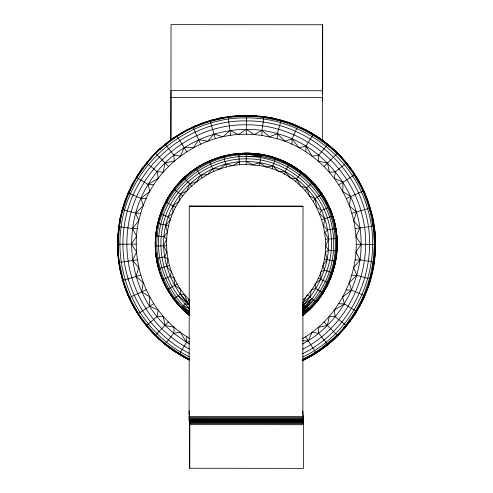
<?xml version="1.0" encoding="UTF-8"?>
<svg xmlns="http://www.w3.org/2000/svg" width="493" height="493" viewBox="0 0 493 493"><rect width="100%" height="100%" fill="white"/><g stroke="black" fill="none" stroke-linecap="round" stroke-linejoin="round"><path stroke-width="0.74" d="M117.765 240.991C117.938 191.882 150.014 145.139 195.08 126.042C238.23 106.882 291.437 114.247 327.777 144.363C361.683 171.484 380.029 216.445 374.68 259.552C369.886 302.757 341.624 342.425 302.203 360.808M172.692 139.051L170.892 140.258L170.979 90.65L322.632 90.743L322.675 24.742L322.662 93.652M170.923 140.493L171.022 24.65L322.705 24.767M189.706 420.843L189.725 424.652L303.466 424.719L303.448 420.911L189.706 420.843L189.139 420.369L189.121 418.458L189.257 206.136L303.029 206.234L189.287 206.166M302.899 410.971L302.924 414.779L303.497 415.772L303.472 468.35L189.7 468.251L189.725 424.652M189.731 468.282L189.762 420.535M303.448 420.911L302.881 420.437L302.862 418.526L302.998 206.203M322.576 140.579L322.57 97.639L170.917 97.546M315.403 303.349C324.727 292.522 331 279.439 334.618 265.672L334.716 265.505C346.098 221.493 319.15 171.897 275.649 158.074C242.501 146.409 203.276 156.281 179.581 182.194C155.665 207.504 148.424 246.907 162.16 278.983C166.708 289.995 173.456 300.083 181.868 308.513C183.039 309.29 189.244 316.278 189.269 314.546C189.22 309.635 189.232 304.717 189.232 299.799C167.078 277.614 160.299 241.995 172.753 213.229C184.629 184.209 214.837 164.163 246.186 164.496L246.26 153.181C278.835 152.929 310.608 171.724 325.996 200.435C347.257 237.675 337.212 289.101 303.029 315.237L302.961 315.181M189.817 338.494C147.475 314.201 126.307 259.743 140.776 213.173C153.557 167.355 198.759 133.56 246.321 134.262L246.445 115.399L246.734 115.639M302.566 338.562C340.115 316.876 361.671 271.44 355.089 228.629C349.531 186.865 317.825 150.229 277.294 138.73L277.312 133.634L281.22 120.2C318.065 130.534 349.463 157.791 364.758 192.886L370.514 209.599C388.071 267.705 357.764 335.277 302.283 360.371M189.22 315.113L189.287 315.169C175.681 304.212 165.34 289.329 159.818 272.758C149.404 241.897 157.193 205.889 179.581 182.194C201.378 158.308 236.239 148.091 267.545 155.745C302.622 163.799 330.895 194.427 336.134 230.028C340.897 261.117 329.09 295.646 303.004 314.195C328.011 294.099 340.669 260.249 335.043 228.666C328.221 187.032 288.898 152.645 246.223 154.673C205.797 154.272 167.94 184.228 159.073 223.674C154.87 242.1 156.54 261.684 163.824 279.13C169.758 291.542 177.135 304.36 189.244 311.619C165.371 289.89 152.984 255.836 160.817 224.075C169.506 185.423 206.598 156.078 246.21 156.466C287.604 156.01 325.91 188.234 332.516 229.079C335.474 246.777 332.985 265.24 325.442 281.521C319.723 292.016 313.382 303.281 302.979 309.74L302.973 305.118C324.776 282.662 334.895 248.823 324.677 218.658C314.133 185.38 281.109 161.359 246.192 161.55C208.884 161.18 173.949 188.825 165.765 225.227C158.764 253.71 169.044 284.171 189.232 304.902L185.177 303.787C162.782 281.152 154.95 245.797 165.673 215.823C177.227 182.392 210.831 158.604 246.198 158.814C286.476 158.37 323.753 189.731 330.187 229.473C335.875 258.991 323.026 288.467 302.979 309.74L303.029 315.237L310.553 308.587M216.871 158.037C228.635 154.241 241.095 152.485 253.445 153.502L253.735 153.489C291.394 156.373 324.918 184.653 334.26 221.24C342.992 255.041 330.729 293.489 303.016 314.959L309.505 309.228L307.287 306.954L302.985 311.496C311.243 307.447 316.149 299.263 321.467 292.133C327.414 282.544 331.573 271.988 333.866 260.945C337.157 243.104 334.993 224.414 327.728 207.799C317.572 185.442 298.234 167.768 275.057 159.652C258.529 155.689 240.455 151.246 223.723 156.46C176.383 167.041 146.267 218.738 157.76 265.4L157.76 265.567C162.856 284.751 173.949 302.332 189.281 315.002L183.649 310.257M322.601 100.547L322.632 90.743M291.985 144.221L292.078 138.89L297.797 126.103M186.748 336.67L186.514 342.315L179.316 354.405L189.022 359.853C162.055 346.345 140.061 323.303 128.1 295.59C119.965 276.715 116.397 255.941 117.765 235.432C120.816 221.221 121.753 206.099 128.722 193.114C134.269 183.433 138.04 172.495 145.792 164.255M305.752 151.752L305.993 146.113L313.412 134.207L314.127 134.706C331.345 145.355 346.074 160.065 356.544 177.394L356.914 177.763M189.281 315.002C172.31 300.557 159.775 280.351 156.749 258.141C153.163 238.372 157.674 218.122 166.468 200.343M117.833 240.966L118.08 235.999M118.283 232.431L118.671 226.675L119.177 225.406M189.639 359.989C180.74 355.884 172.587 350.35 164.952 344.25L173.715 333.268L174.195 327.26L164.989 325.38C128.155 289.323 120.822 228.21 148.159 184.474C173.764 141.306 229.153 119.608 277.312 133.634C325.867 146.649 361.634 194.069 361.11 244.281C361.055 284.781 338.34 324.905 302.4 344.083M302.973 299.867C348.033 255.762 321.83 174.91 259.466 165.617L261.154 154.414M327.777 144.363L318.792 155.159L318.305 161.156L327.518 163.047L337.083 153.643L340.632 156.38L354.276 175.003L360.858 185.066L367.907 200.805L374.976 235.586L375.395 251.06L367.803 287.548L362.873 300.305L355.878 310.991L340.521 332.35L332.3 340.885L325.75 346.332L320.635 349.666L302.221 359.526M157.242 151.665L152.208 156.263L136.789 177.572L131.945 184.93L128.722 193.114L120.169 218.005L118.073 244.208L117.753 253.026L118.603 259.398M302.234 360.013L311.638 355.872L318.848 351.336L336.972 335.03L340.521 332.35L344.256 328.745L354.51 315.144L360.784 303.682L373.411 267.976L374.963 253.18L372.622 217.179L367.852 201.212L363.039 191.068L351.725 170.03L334.408 150.149L305.74 129.887L272.672 118.11L263.324 116.816M118.351 232.462L118.597 230.348M118.844 228.228L119.09 226.114M308.673 310.331C334.439 286.211 343.726 247.35 332.079 214.085C319.372 178.762 284.067 152.935 246.241 153.551C213.192 153.687 181.307 172.827 165.981 202.179L175.594 207.196M119.275 224.666L120.169 218.005M146.316 325.596L157.113 316.642L158.191 310.048L149.589 306.252L138.391 313.56C129.979 302.794 125.253 289.237 121.679 276.154C128.235 302.733 143.746 326.951 164.952 344.25M272.37 168.939L272.851 165.993L275.649 158.074M346.413 163.017L335.394 171.78L334.309 178.374L342.918 182.176L354.276 175.003L356.544 177.394M119.3 224.709L119.559 223.311M119.817 221.918L120.076 220.519M120.329 219.12L120.588 217.727M268.334 117.525L263.995 116.613L261.962 130.435L261.968 135.39L277.294 138.73M156.386 229.923C159.227 212.538 167.059 195.931 179.039 182.977M361.086 185.195L372.591 218.152L375.13 234.027L372.56 270.608L369.214 284.492L363.945 295.449L351.632 318.706L334.291 338.568L315.612 352.224L304.138 359.927L302.191 360.716M284.541 174.368L285.281 171.416L289.342 164.052M121.937 212.206L120.89 216.335L122.258 209.451L135.674 213.161L140.776 213.173M118.049 234.391C118.08 247.985 118.314 262.122 121.488 275.439M162.456 279.753L170.147 276.4L171.496 271.84L166.609 266.288L167.922 259.004L164.563 256.871L156.367 258.394M123.909 205.39L122.812 208.767L124.926 201.064L125.444 200.657L124.347 204.034M295.634 181.751L296.65 178.805L301.876 172.193M130.454 188.905L128.611 192.745L128.162 192.88L125.697 199.955L127.558 195.382M169.148 141.46L165.075 144.264L173.826 155.073L174.3 161.069L165.087 162.949L163.201 172.156L157.205 171.675L146.421 162.893L151.819 157.23L152.208 156.263L172.094 138.946L179.31 134.626L176.907 136.234M174.713 187.876L174.109 189.386L182.743 195.943M128.611 192.745L131.945 184.93L132.29 185.06M305.34 190.877L306.658 187.956L312.907 182.274M131.064 187.623L131.988 185.701M164.563 256.871L166.948 252.404L163.59 245.81L166.677 239.08L163.922 236.572L155.591 235.857L155.455 250.801L159.818 272.758M184.893 176.938L184.253 178.133L191.666 186.046M132.642 184.444L133.338 183.205M135.082 180.111L136.475 177.634M313.394 201.501L315.033 198.617L322.139 194.032M157.797 151.16L158.438 150.045L164.163 145.49L165.075 144.264M224.044 155.917L223.723 156.46L226.379 166.985M302.973 305.118L311.822 298.555L305.635 305.259L302.973 305.118L302.967 302.517L307.435 294.919L316.093 302.092M196.725 167.805L196.134 168.729L202.112 177.776M138.028 175.255L139.192 173.474M139.969 172.285L141.097 169.906L158.438 150.045L177.061 136.339L187.13 129.819L210.277 121.192L220.217 118.08L225.843 117.316M209.895 160.736L209.414 161.439L213.796 171.361M329.318 207.134L321.553 210.511L319.556 213.315L324.677 218.658L323.667 225.991L327.475 229.941L335.844 228.549M141.134 170.498L136.265 177.264L148.159 184.474L153.791 184.709M141.99 169.364L142.847 168.23M163.922 236.572L167.374 232.449L165.765 225.227L170.424 219.477L168.249 216.723L160.367 213.987M146.261 163.688L148.116 161.538M170.892 140.258C181.732 133.092 193.786 126.461 206.142 122.11M180.007 181.929C188.739 172.47 199.647 165.124 211.479 160.12M189.713 359.779L186.989 358.725L165.328 343.726L158.321 338.463L155.585 334.92L168.452 321.911M151.819 157.23L153.816 155.209M183.501 305.444L189.238 308.766L185.177 303.787L181.486 307.472L178.435 304.896M327.475 229.941L324.912 232.542L328.541 238.994L325.737 245.841L328.474 250.228L336.947 250.906M324.043 166.511L327.518 163.047L329.392 172.26L335.394 171.78M233.805 116.237L228.894 116.588L228.16 117.316L203.27 122.819L197.354 125.438L199.394 124.692M189.232 299.799L187.13 301.864L189.232 304.902L178.152 295.64L173.678 299.128M313.271 354.485L315.612 352.224L305.635 336.744M302.973 307.829L305.635 305.259L302.979 309.74L313.653 300.064M179.458 134.127L177.061 136.339L186.865 151.678M308.439 308.137L302.998 313.012L309.086 308.797M159.923 149.268L162.573 146.908M302.967 302.517L309.709 296.798L311.471 289.607L315.76 288.491L322.94 293.076M196.787 125.592L195.08 126.042L193.127 127.576L200.639 144.172M303.053 315.206L305.303 313.437M166.406 143.746L168.649 142.002M168.249 216.723L172.753 213.229L172.988 205.827L178.934 201.421L180.401 194.168L186.995 190.809L189.651 183.901L196.713 181.689L200.485 175.323L207.818 174.325L212.6 168.674L219.995 168.908L225.652 164.132L232.906 165.599L239.278 161.84L238.791 153.483L246.309 153.218M178.152 295.64L180.333 293.976L180.74 289.533L174.621 285.373L174.078 277.984L170.147 276.4M213.826 119.978L216.612 119.189L211.663 120.156L210.277 121.192L215.342 138.693M328.474 250.228L325.312 252.496L327.223 259.651L322.804 265.585L324.486 270.146L332.553 272.857M173.9 138.243L175.705 137.042M153.717 303.596L149.589 306.252L149.718 296.848L141.75 291.862L129.634 297.495L128.1 295.59M338.783 184.82L342.918 182.176L342.783 191.574L350.763 196.565L363.039 191.068L364.629 193.022M180.617 133.825L187.13 129.819L188.153 129.677M167.768 289.391L177.166 283.9M180.574 133.923L183.735 132.155M302.314 349.34C351.571 324.739 376.923 263.083 360.876 210.647C346.912 160.823 298.012 124.341 246.34 124.797C188.344 123.866 134.965 170.295 127.958 227.889C121.105 275.784 146.174 326.711 189.411 348.958M302.16 353.912C354.202 329.028 381.527 264.513 364.66 209.556C350.24 158.099 299.732 120.415 246.358 120.884C186.459 119.922 131.329 167.879 124.088 227.365C116.866 277.608 143.771 331.031 189.595 353.475M302.69 357.08C356.482 331.795 384.984 265.376 367.575 208.73C352.803 156.01 301.057 117.414 246.389 117.889C185.023 116.909 128.544 166.036 121.13 226.977C113.655 278.835 141.731 333.934 189.232 356.679M189.411 129.018L195.08 126.042M324.486 270.146L320.74 271.926L320.814 279.334L315.052 283.98L315.76 288.491M190.125 128.772L194.723 126.652M146.205 289.822L141.75 291.862L143.21 282.569L136.031 276.505L123.25 280.344L122.215 279.013M346.289 198.593L350.763 196.565L349.29 205.846L356.476 211.922L369.423 208.219L370.514 209.599M211.663 120.156L206.863 121.937L208.952 121.346M321.874 219.564L332.559 216.168M217.333 118.967L220.217 118.08L228.16 117.316L255.245 115.707L289.607 122.868L305.74 129.887L314.127 134.706M158.986 268.463L169.438 265.493M140.733 275.125L136.031 276.505L138.798 267.52L132.555 260.489L119.368 262.461L118.647 261.783L118.628 260.594M351.768 213.296L356.476 211.922L353.703 220.901L359.952 227.939L373.3 226.102L374.082 226.829M210.345 120.958L212.434 120.366M227.131 117.063L228.894 116.588M189.306 341.661L186.514 342.315L173.715 333.268L164.989 325.38L163.109 316.161L157.113 316.642M217.321 119.047L220.87 118.345M222.288 118.061L225.837 117.359M173.715 333.268L180.302 332.19L186.514 342.315L189.83 344.034M318.792 155.159L312.198 156.232L305.993 146.113L299.004 147.74L292.078 138.89L284.738 141.214L277.312 133.634L269.689 136.789L261.962 130.435L254.16 134.546L246.321 134.262M137.411 259.793L132.555 260.489L136.573 251.991L131.397 244.146L117.457 244.232L117.556 245.711M355.089 228.629L359.952 227.939L355.921 236.43L361.11 244.281L375.272 244.386M231.581 116.625L233.737 116.373M325.602 239.173L336.805 238.532M240.227 115.892L236.609 116.034L240.676 115.676M155.677 246.013L166.535 245.748M246.21 156.466L260.84 156.059M137.43 228.499L132.475 228.505L118.671 226.675M136.302 244.146L131.397 244.146L136.586 236.301L132.475 228.505L138.829 220.772L135.674 213.161L143.26 205.723L140.936 198.389L128.162 192.88M355.071 259.922L360.032 259.922L374.058 261.937M189.121 416.56L302.862 416.628M189.121 417.54L302.862 417.608M189.121 418.458L302.862 418.526M189.127 419.247L302.868 419.315M189.133 419.851L302.875 419.919M189.133 420.233L302.875 420.301M189.139 420.369L302.881 420.437M189.713 420.973L303.454 421.047M189.713 421.361L303.454 421.429M189.719 421.965L303.46 422.033M189.725 422.754L303.466 422.821M189.725 423.672L303.466 423.74M356.199 244.275L361.11 244.281L355.915 252.12L360.032 259.922L353.672 267.644L356.833 275.267L370.471 279.161M351.725 275.248L356.833 275.267L349.241 282.692L351.571 290.038L364.567 295.732M252.404 115.682L256.853 116.046L252.515 115.873M302.499 340.792L308.291 340.873L312.087 332.27L318.681 333.354L327.654 344.348M146.267 198.476L140.936 198.389L149.78 191.457L148.159 184.474L158.271 178.269L157.205 171.675M346.234 289.946L351.571 290.038L342.715 296.959L344.354 303.947L356.464 311.348M246.186 164.496L259.466 165.617M338.709 303.706L344.354 303.947L334.229 310.152L335.302 316.752L346.308 325.719M258.998 116.212L263.995 116.613M335.302 316.752L329.299 316.26L327.42 325.479L318.201 327.346L318.681 333.354M261.968 135.39L254.16 134.546L246.327 129.357L238.476 134.534L229.978 130.516L228.16 117.316L237.651 115.695L263.878 117.223L272.672 118.11L289.607 122.868L320.77 139.038L337.083 153.643M246.241 153.551L261 155.172M259.01 116.299L261.167 116.558M173.826 155.073L180.413 156.152L184.216 147.555L193.62 147.678L198.605 139.71L207.892 141.171L213.962 133.991L222.947 136.758L229.978 130.516L230.669 135.372M324.332 259.096L335.357 261.241M269.751 117.809L271.175 118.092M272.592 118.375L281.22 120.2M158.062 223.446L168.631 225.899M318.145 278.07L328.307 282.883M246.192 161.55L252.847 164.779L259.706 162.672L265.986 167.01L272.851 165.993L278.57 171.398L285.281 171.416L290.241 177.825L296.65 178.805L300.681 186.114L306.658 187.956L309.592 196.023L315.033 198.617L316.722 207.276L321.553 210.511M189.756 359.089L171.958 349.574L152.097 332.239L146.791 325.164L138.391 313.56L131.871 303.546L123.25 280.344L120.138 270.46L118.647 261.783M174.319 351.25C158.906 340.829 146.051 326.945 136.185 311.219M189.355 315.138C177.381 305.685 168.064 293.021 162.16 278.983M189.743 415.186L189.183 414.712L189.158 410.903M189.269 314.546L181.486 307.472L189.257 313.486L182.225 306.72M336.972 335.03L323.944 322.003M168.551 166.418L155.696 153.533M155.585 334.92L141.004 318.583L129.634 297.495L124.877 287.401L119.368 262.461L117.753 253.026L117.858 248.065M120.773 271.988L121.524 275.458M118.813 260.803L119.023 262.208M119.337 264.316L119.546 265.721M239.278 161.84L239.524 164.773M118.08 253.026L117.704 247.936M118.308 255.861L118.542 258.689M184.77 294.845L180.333 293.976L187.13 301.864L184.77 294.845"/></g></svg>
